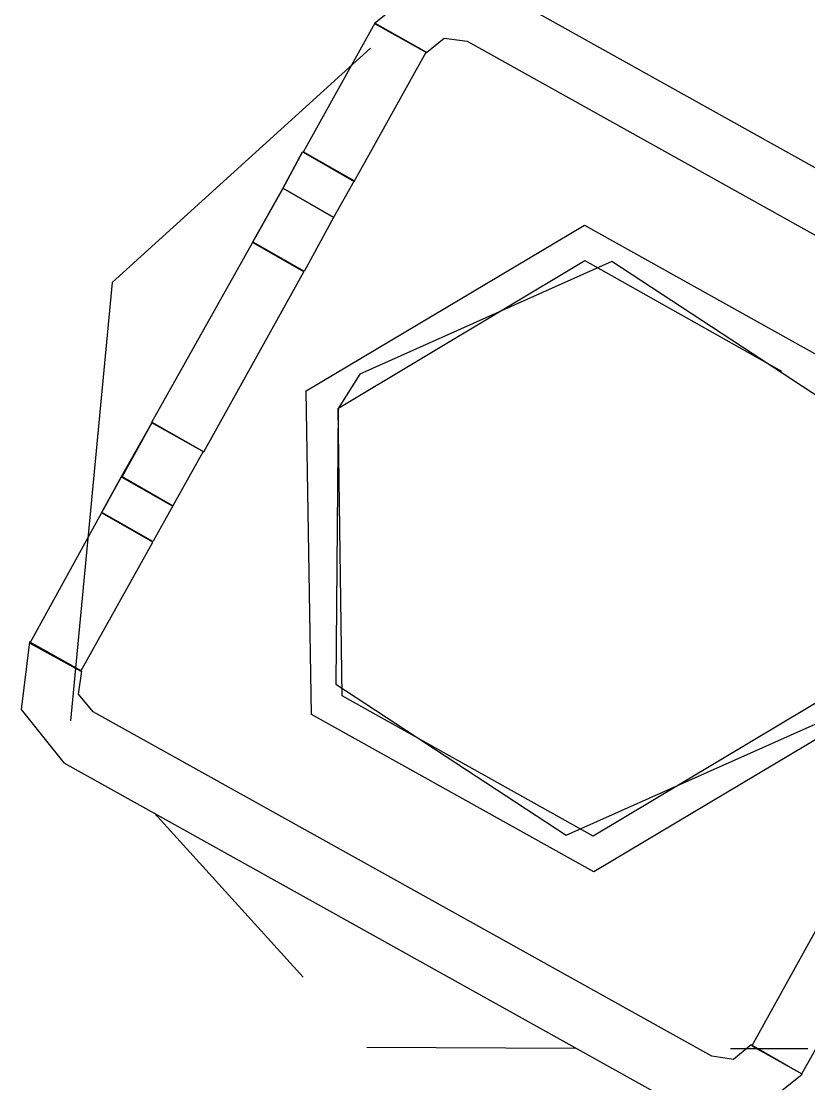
# Model space of a CAD drawing. Header units: metres. Extents: x 2.3 to 42.8, y 0.9 to 31.9.
# Drawn here: x 24.35973 to 24.37023, y 15.98607 to 16.00024 of the extents above; entities that cross this region are included whole.
import ezdxf

# ---------------------------------------------------------------- set-up
doc = ezdxf.new("R2010")
doc.units = ezdxf.units.M
doc.layers.add('PARETI_STRUTTURE', color=7, linetype='Continuous')

msp = doc.modelspace()

# ---------------------------------------------------------------- linework, layer by layer
at = {"layer": 'PARETI_STRUTTURE'}
for points in [[(24.366052, 16.000672), (24.365149, 16.000783), (24.364441, 16.000213), (24.365135, 15.999824), (24.365371, 16.000019), (24.365677, 15.999977), (24.373927, 15.99538), (24.374108, 15.995144), (24.37408, 15.994838), (24.37476, 15.994463), (24.374871, 15.995352), (24.374316, 15.99606)], [(24.364449, 16.000217), (24.363491, 15.998495), (24.364171, 15.998106), (24.36513, 15.999829)], [(24.363484, 15.998499), (24.36322, 15.998013), (24.362817, 15.997291), (24.36322, 15.998013)], [(24.363484, 15.998499), (24.36322, 15.998013), (24.362817, 15.997291), (24.36322, 15.998013)], [(24.363492, 15.998501), (24.364173, 15.998112)], [(24.363492, 15.998501), (24.364173, 15.998112)], [(24.363221, 15.998016), (24.363902, 15.997627)], [(24.363221, 15.998016), (24.363902, 15.997627)], [(24.363533, 15.995313), (24.367241, 15.997522), (24.371005, 15.995424), (24.371074, 15.991105), (24.367366, 15.988897), (24.363602, 15.990994)], [(24.362817, 15.997291), (24.36147, 15.994888), (24.362165, 15.994499), (24.363498, 15.996902)], [(24.362822, 15.997298), (24.363502, 15.996909)], [(24.362822, 15.997298), (24.363502, 15.996909)], [(24.370651, 15.991341), (24.370678, 15.995022), (24.367609, 15.997036), (24.364248, 15.995536), (24.363956, 15.995077), (24.363928, 15.991397), (24.366998, 15.989383), (24.370359, 15.990883)], [(24.361474, 15.994884), (24.361071, 15.994162)], [(24.361474, 15.994884), (24.361071, 15.994162)], [(24.361477, 15.994891), (24.362158, 15.994502)], [(24.361477, 15.994891), (24.362158, 15.994502)], [(24.361074, 15.994169), (24.361755, 15.99378)], [(24.361074, 15.994169), (24.361755, 15.99378)], [(24.360808, 15.99369), (24.361488, 15.993301)], [(24.360808, 15.99369), (24.361488, 15.993301)], [(24.359842, 15.991962), (24.359731, 15.991059), (24.360301, 15.990351), (24.368551, 15.985753), (24.369453, 15.985642), (24.370148, 15.986198), (24.369467, 15.986587), (24.369231, 15.986392), (24.36894, 15.986434), (24.36069, 15.991031), (24.360495, 15.991267), (24.360537, 15.991573)], [(24.371101, 15.989505), (24.370698, 15.988783), (24.370434, 15.98831), (24.369476, 15.986574), (24.370142, 15.986199), (24.371115, 15.987935), (24.370434, 15.98831), (24.370698, 15.988783)]]:
    msp.add_lwpolyline(points, close=True, dxfattribs=at)
for points in [[(24.364387, 15.999884), (24.360942, 15.996759), (24.360387, 15.990912)], [(24.362817, 15.997291), (24.36322, 15.998013), (24.363484, 15.998499)], [(24.362817, 15.997291), (24.36322, 15.998013), (24.363484, 15.998499)], [(24.362817, 15.997291), (24.36322, 15.998013), (24.363484, 15.998499)], [(24.362817, 15.997291), (24.36322, 15.998013), (24.363484, 15.998499)], [(24.362817, 15.997291), (24.36322, 15.998013), (24.363484, 15.998499)], [(24.362817, 15.997291), (24.36322, 15.998013), (24.363484, 15.998499)], [(24.362817, 15.997291), (24.36322, 15.998013), (24.363484, 15.998499)], [(24.362817, 15.997291), (24.36322, 15.998013), (24.363484, 15.998499)], [(24.362817, 15.997291), (24.36322, 15.998013), (24.363484, 15.998499)], [(24.362817, 15.997291), (24.36322, 15.998013), (24.363484, 15.998499)], [(24.362817, 15.997291), (24.36322, 15.998013), (24.363484, 15.998499)], [(24.362817, 15.997291), (24.36322, 15.998013), (24.363484, 15.998499)], [(24.362817, 15.997291), (24.36322, 15.998013), (24.363484, 15.998499)], [(24.362817, 15.997291), (24.36322, 15.998013), (24.363484, 15.998499)], [(24.362817, 15.997291), (24.36322, 15.998013), (24.363484, 15.998499)], [(24.362817, 15.997291), (24.36322, 15.998013), (24.363484, 15.998499)], [(24.362817, 15.997291), (24.36322, 15.998013), (24.363484, 15.998499)], [(24.362817, 15.997291), (24.36322, 15.998013), (24.363484, 15.998499)], [(24.362817, 15.997291), (24.36322, 15.998013), (24.363484, 15.998499)], [(24.362817, 15.997291), (24.36322, 15.998013), (24.363484, 15.998499)], [(24.362817, 15.997291), (24.36322, 15.998013), (24.363484, 15.998499)], [(24.362817, 15.997291), (24.36322, 15.998013), (24.363484, 15.998499)], [(24.362817, 15.997291), (24.36322, 15.998013), (24.363484, 15.998499)], [(24.362817, 15.997291), (24.36322, 15.998013), (24.363484, 15.998499)], [(24.362817, 15.997291), (24.36322, 15.998013), (24.363484, 15.998499)], [(24.362817, 15.997291), (24.36322, 15.998013), (24.363484, 15.998499)], [(24.362817, 15.997291), (24.36322, 15.998013), (24.363484, 15.998499)], [(24.362817, 15.997291), (24.36322, 15.998013), (24.363484, 15.998499)], [(24.362817, 15.997291), (24.36322, 15.998013), (24.363484, 15.998499)], [(24.362817, 15.997291), (24.36322, 15.998013), (24.363484, 15.998499)], [(24.362817, 15.997291), (24.36322, 15.998013), (24.363484, 15.998499)], [(24.362817, 15.997291), (24.36322, 15.998013), (24.363484, 15.998499)], [(24.362817, 15.997291), (24.36322, 15.998013), (24.363484, 15.998499)], [(24.362817, 15.997291), (24.36322, 15.998013), (24.363484, 15.998499)], [(24.362817, 15.997291), (24.36322, 15.998013), (24.363484, 15.998499)], [(24.362817, 15.997291), (24.36322, 15.998013), (24.363484, 15.998499)], [(24.362817, 15.997291), (24.36322, 15.998013), (24.363484, 15.998499)], [(24.362817, 15.997291), (24.36322, 15.998013), (24.363484, 15.998499)], [(24.362817, 15.997291), (24.36322, 15.998013), (24.363484, 15.998499)], [(24.362817, 15.997291), (24.36322, 15.998013), (24.363484, 15.998499)], [(24.362817, 15.997291), (24.36322, 15.998013), (24.363484, 15.998499)], [(24.362817, 15.997291), (24.36322, 15.998013), (24.363484, 15.998499)], [(24.362817, 15.997291), (24.36322, 15.998013), (24.363484, 15.998499)], [(24.362817, 15.997291), (24.36322, 15.998013), (24.363484, 15.998499)], [(24.362817, 15.997291), (24.36322, 15.998013), (24.363484, 15.998499)], [(24.362817, 15.997291), (24.36322, 15.998013), (24.363484, 15.998499)], [(24.362817, 15.997291), (24.36322, 15.998013), (24.363484, 15.998499)], [(24.362817, 15.997291), (24.36322, 15.998013), (24.363484, 15.998499)], [(24.362817, 15.997291), (24.36322, 15.998013), (24.363484, 15.998499)], [(24.362817, 15.997291), (24.36322, 15.998013), (24.363484, 15.998499)], [(24.364173, 15.998112), (24.363492, 15.998501)], [(24.364173, 15.998112), (24.363492, 15.998501)], [(24.364173, 15.998112), (24.363492, 15.998501)], [(24.364173, 15.998112), (24.363492, 15.998501)], [(24.364173, 15.998112), (24.363492, 15.998501)], [(24.364173, 15.998112), (24.363492, 15.998501)], [(24.364173, 15.998112), (24.363492, 15.998501)], [(24.364173, 15.998112), (24.363492, 15.998501)], [(24.364173, 15.998112), (24.363492, 15.998501)], [(24.364173, 15.998112), (24.363492, 15.998501)], [(24.364173, 15.998112), (24.363492, 15.998501)], [(24.364173, 15.998112), (24.363492, 15.998501)], [(24.364173, 15.998112), (24.363492, 15.998501)], [(24.364173, 15.998112), (24.363492, 15.998501)], [(24.364173, 15.998112), (24.363492, 15.998501)], [(24.364173, 15.998112), (24.363492, 15.998501)], [(24.364173, 15.998112), (24.363492, 15.998501)], [(24.364173, 15.998112), (24.363492, 15.998501)], [(24.364173, 15.998112), (24.363492, 15.998501)], [(24.364173, 15.998112), (24.363492, 15.998501)], [(24.364173, 15.998112), (24.363492, 15.998501)], [(24.364173, 15.998112), (24.363492, 15.998501)], [(24.364173, 15.998112), (24.363492, 15.998501)], [(24.364173, 15.998112), (24.363492, 15.998501)], [(24.364173, 15.998112), (24.363492, 15.998501)], [(24.364173, 15.998112), (24.363492, 15.998501)], [(24.364173, 15.998112), (24.363492, 15.998501)], [(24.364173, 15.998112), (24.363492, 15.998501)], [(24.364173, 15.998112), (24.363492, 15.998501)], [(24.364173, 15.998112), (24.363492, 15.998501)], [(24.364173, 15.998112), (24.363492, 15.998501)], [(24.364173, 15.998112), (24.363492, 15.998501)], [(24.364173, 15.998112), (24.363492, 15.998501)], [(24.364173, 15.998112), (24.363492, 15.998501)], [(24.364173, 15.998112), (24.363492, 15.998501)], [(24.364173, 15.998112), (24.363492, 15.998501)], [(24.364173, 15.998112), (24.363492, 15.998501)], [(24.364173, 15.998112), (24.363492, 15.998501)], [(24.364173, 15.998112), (24.363492, 15.998501)], [(24.364173, 15.998112), (24.363492, 15.998501)], [(24.364173, 15.998112), (24.363492, 15.998501)], [(24.364173, 15.998112), (24.363492, 15.998501)], [(24.364173, 15.998112), (24.363492, 15.998501)], [(24.364173, 15.998112), (24.363492, 15.998501)], [(24.364173, 15.998112), (24.363492, 15.998501)], [(24.364173, 15.998112), (24.363492, 15.998501)], [(24.364173, 15.998112), (24.363492, 15.998501)], [(24.364173, 15.998112), (24.363492, 15.998501)], [(24.364173, 15.998112), (24.363492, 15.998501)], [(24.364173, 15.998112), (24.363492, 15.998501)], [(24.363902, 15.997627), (24.363221, 15.998016)], [(24.363902, 15.997627), (24.363221, 15.998016)], [(24.363902, 15.997627), (24.363221, 15.998016)], [(24.363902, 15.997627), (24.363221, 15.998016)], [(24.363902, 15.997627), (24.363221, 15.998016)], [(24.363902, 15.997627), (24.363221, 15.998016)], [(24.363902, 15.997627), (24.363221, 15.998016)], [(24.363902, 15.997627), (24.363221, 15.998016)], [(24.363902, 15.997627), (24.363221, 15.998016)], [(24.363902, 15.997627), (24.363221, 15.998016)], [(24.363902, 15.997627), (24.363221, 15.998016)], [(24.363902, 15.997627), (24.363221, 15.998016)], [(24.363902, 15.997627), (24.363221, 15.998016)], [(24.363902, 15.997627), (24.363221, 15.998016)], [(24.363902, 15.997627), (24.363221, 15.998016)], [(24.363902, 15.997627), (24.363221, 15.998016)], [(24.363902, 15.997627), (24.363221, 15.998016)], [(24.363902, 15.997627), (24.363221, 15.998016)], [(24.363902, 15.997627), (24.363221, 15.998016)], [(24.363902, 15.997627), (24.363221, 15.998016)], [(24.363902, 15.997627), (24.363221, 15.998016)], [(24.363902, 15.997627), (24.363221, 15.998016)], [(24.363902, 15.997627), (24.363221, 15.998016)], [(24.363902, 15.997627), (24.363221, 15.998016)], [(24.363902, 15.997627), (24.363221, 15.998016)], [(24.363902, 15.997627), (24.363221, 15.998016)], [(24.363902, 15.997627), (24.363221, 15.998016)], [(24.363902, 15.997627), (24.363221, 15.998016)], [(24.363902, 15.997627), (24.363221, 15.998016)], [(24.363902, 15.997627), (24.363221, 15.998016)], [(24.363902, 15.997627), (24.363221, 15.998016)], [(24.363902, 15.997627), (24.363221, 15.998016)], [(24.363902, 15.997627), (24.363221, 15.998016)], [(24.363902, 15.997627), (24.363221, 15.998016)], [(24.363902, 15.997627), (24.363221, 15.998016)], [(24.363902, 15.997627), (24.363221, 15.998016)], [(24.363902, 15.997627), (24.363221, 15.998016)], [(24.363902, 15.997627), (24.363221, 15.998016)], [(24.363902, 15.997627), (24.363221, 15.998016)], [(24.363902, 15.997627), (24.363221, 15.998016)], [(24.363902, 15.997627), (24.363221, 15.998016)], [(24.363902, 15.997627), (24.363221, 15.998016)], [(24.363902, 15.997627), (24.363221, 15.998016)], [(24.363902, 15.997627), (24.363221, 15.998016)], [(24.363902, 15.997627), (24.363221, 15.998016)], [(24.363902, 15.997627), (24.363221, 15.998016)], [(24.363902, 15.997627), (24.363221, 15.998016)], [(24.363902, 15.997627), (24.363221, 15.998016)], [(24.363902, 15.997627), (24.363221, 15.998016)], [(24.363902, 15.997627), (24.363221, 15.998016)], [(24.363902, 15.997627), (24.363221, 15.998016)], [(24.363902, 15.997627), (24.363221, 15.998016)], [(24.363902, 15.997627), (24.363221, 15.998016)], [(24.363902, 15.997627), (24.363221, 15.998016)], [(24.363902, 15.997627), (24.363221, 15.998016)], [(24.363902, 15.997627), (24.363221, 15.998016)], [(24.363902, 15.997627), (24.363221, 15.998016)], [(24.363902, 15.997627), (24.363221, 15.998016)], [(24.363902, 15.997627), (24.363221, 15.998016)], [(24.363902, 15.997627), (24.363221, 15.998016)], [(24.363902, 15.997627), (24.363221, 15.998016)], [(24.363902, 15.997627), (24.363221, 15.998016)], [(24.363902, 15.997627), (24.363221, 15.998016)], [(24.363902, 15.997627), (24.363221, 15.998016)], [(24.363902, 15.997627), (24.363221, 15.998016)], [(24.363902, 15.997627), (24.363221, 15.998016)], [(24.363902, 15.997627), (24.363221, 15.998016)], [(24.363902, 15.997627), (24.363221, 15.998016)], [(24.363902, 15.997627), (24.363221, 15.998016)], [(24.363902, 15.997627), (24.363221, 15.998016)], [(24.363902, 15.997627), (24.363221, 15.998016)], [(24.363902, 15.997627), (24.363221, 15.998016)], [(24.363902, 15.997627), (24.363221, 15.998016)], [(24.363902, 15.997627), (24.363221, 15.998016)], [(24.363902, 15.997627), (24.363221, 15.998016)], [(24.363902, 15.997627), (24.363221, 15.998016)], [(24.363902, 15.997627), (24.363221, 15.998016)], [(24.363902, 15.997627), (24.363221, 15.998016)], [(24.363902, 15.997627), (24.363221, 15.998016)], [(24.363902, 15.997627), (24.363221, 15.998016)], [(24.363902, 15.997627), (24.363221, 15.998016)], [(24.363902, 15.997627), (24.363221, 15.998016)], [(24.363902, 15.997627), (24.363221, 15.998016)], [(24.363902, 15.997627), (24.363221, 15.998016)], [(24.363902, 15.997627), (24.363221, 15.998016)], [(24.363902, 15.997627), (24.363221, 15.998016)], [(24.363902, 15.997627), (24.363221, 15.998016)], [(24.363902, 15.997627), (24.363221, 15.998016)], [(24.363902, 15.997627), (24.363221, 15.998016)], [(24.363902, 15.997627), (24.363221, 15.998016)], [(24.363902, 15.997627), (24.363221, 15.998016)], [(24.363902, 15.997627), (24.363221, 15.998016)], [(24.363902, 15.997627), (24.363221, 15.998016)], [(24.363902, 15.997627), (24.363221, 15.998016)], [(24.363902, 15.997627), (24.363221, 15.998016)], [(24.363902, 15.997627), (24.363221, 15.998016)], [(24.363902, 15.997627), (24.363221, 15.998016)], [(24.363902, 15.997627), (24.363221, 15.998016)], [(24.363902, 15.997627), (24.363221, 15.998016)], [(24.363902, 15.997627), (24.363221, 15.998016)], [(24.363902, 15.997627), (24.363221, 15.998016)], [(24.363902, 15.997627), (24.363221, 15.998016)], [(24.363902, 15.997627), (24.363221, 15.998016)], [(24.363902, 15.997627), (24.363221, 15.998016)], [(24.364173, 15.998112), (24.363895, 15.997626), (24.363506, 15.996904)], [(24.364173, 15.998112), (24.363895, 15.997626), (24.363506, 15.996904)], [(24.364173, 15.998112), (24.363895, 15.997626), (24.363506, 15.996904)], [(24.364173, 15.998112), (24.363895, 15.997626), (24.363506, 15.996904)], [(24.364173, 15.998112), (24.363895, 15.997626), (24.363506, 15.996904)], [(24.364173, 15.998112), (24.363895, 15.997626), (24.363506, 15.996904)], [(24.364173, 15.998112), (24.363895, 15.997626), (24.363506, 15.996904)], [(24.364173, 15.998112), (24.363895, 15.997626), (24.363506, 15.996904)], [(24.364173, 15.998112), (24.363895, 15.997626), (24.363506, 15.996904)], [(24.364173, 15.998112), (24.363895, 15.997626), (24.363506, 15.996904)], [(24.364173, 15.998112), (24.363895, 15.997626), (24.363506, 15.996904)], [(24.364173, 15.998112), (24.363895, 15.997626), (24.363506, 15.996904)], [(24.364173, 15.998112), (24.363895, 15.997626), (24.363506, 15.996904)], [(24.364173, 15.998112), (24.363895, 15.997626), (24.363506, 15.996904)], [(24.364173, 15.998112), (24.363895, 15.997626), (24.363506, 15.996904)], [(24.364173, 15.998112), (24.363895, 15.997626), (24.363506, 15.996904)], [(24.364173, 15.998112), (24.363895, 15.997626), (24.363506, 15.996904)], [(24.364173, 15.998112), (24.363895, 15.997626), (24.363506, 15.996904)], [(24.364173, 15.998112), (24.363895, 15.997626), (24.363506, 15.996904)], [(24.364173, 15.998112), (24.363895, 15.997626), (24.363506, 15.996904)], [(24.364173, 15.998112), (24.363895, 15.997626), (24.363506, 15.996904)], [(24.364173, 15.998112), (24.363895, 15.997626), (24.363506, 15.996904)], [(24.364173, 15.998112), (24.363895, 15.997626), (24.363506, 15.996904)], [(24.364173, 15.998112), (24.363895, 15.997626), (24.363506, 15.996904)], [(24.364173, 15.998112), (24.363895, 15.997626), (24.363506, 15.996904)], [(24.364173, 15.998112), (24.363895, 15.997626), (24.363506, 15.996904)], [(24.364173, 15.998112), (24.363895, 15.997626), (24.363506, 15.996904)], [(24.364173, 15.998112), (24.363895, 15.997626), (24.363506, 15.996904)], [(24.364173, 15.998112), (24.363895, 15.997626), (24.363506, 15.996904)], [(24.364173, 15.998112), (24.363895, 15.997626), (24.363506, 15.996904)], [(24.364173, 15.998112), (24.363895, 15.997626), (24.363506, 15.996904)], [(24.364173, 15.998112), (24.363895, 15.997626), (24.363506, 15.996904)], [(24.364173, 15.998112), (24.363895, 15.997626), (24.363506, 15.996904)], [(24.364173, 15.998112), (24.363895, 15.997626), (24.363506, 15.996904)], [(24.364173, 15.998112), (24.363895, 15.997626), (24.363506, 15.996904)], [(24.364173, 15.998112), (24.363895, 15.997626), (24.363506, 15.996904)], [(24.364173, 15.998112), (24.363895, 15.997626), (24.363506, 15.996904)], [(24.364173, 15.998112), (24.363895, 15.997626), (24.363506, 15.996904)], [(24.364173, 15.998112), (24.363895, 15.997626), (24.363506, 15.996904)], [(24.364173, 15.998112), (24.363895, 15.997626), (24.363506, 15.996904)], [(24.364173, 15.998112), (24.363895, 15.997626), (24.363506, 15.996904)], [(24.364173, 15.998112), (24.363895, 15.997626), (24.363506, 15.996904)], [(24.364173, 15.998112), (24.363895, 15.997626), (24.363506, 15.996904)], [(24.364173, 15.998112), (24.363895, 15.997626), (24.363506, 15.996904)], [(24.364173, 15.998112), (24.363895, 15.997626), (24.363506, 15.996904)], [(24.364173, 15.998112), (24.363895, 15.997626), (24.363506, 15.996904)], [(24.364173, 15.998112), (24.363895, 15.997626), (24.363506, 15.996904)], [(24.364173, 15.998112), (24.363895, 15.997626), (24.363506, 15.996904)], [(24.364173, 15.998112), (24.363895, 15.997626), (24.363506, 15.996904)], [(24.364173, 15.998112), (24.363895, 15.997626), (24.363506, 15.996904)], [(24.364173, 15.998112), (24.363895, 15.997626), (24.363506, 15.996904)], [(24.364173, 15.998112), (24.363895, 15.997626), (24.363506, 15.996904)], [(24.364173, 15.998112), (24.363895, 15.997626), (24.363506, 15.996904)], [(24.364173, 15.998112), (24.363895, 15.997626), (24.363506, 15.996904)], [(24.363502, 15.996909), (24.362822, 15.997298)], [(24.363502, 15.996909), (24.362822, 15.997298)], [(24.363502, 15.996909), (24.362822, 15.997298)], [(24.363502, 15.996909), (24.362822, 15.997298)], [(24.363502, 15.996909), (24.362822, 15.997298)], [(24.363502, 15.996909), (24.362822, 15.997298)], [(24.363502, 15.996909), (24.362822, 15.997298)], [(24.363502, 15.996909), (24.362822, 15.997298)], [(24.363502, 15.996909), (24.362822, 15.997298)], [(24.363502, 15.996909), (24.362822, 15.997298)], [(24.363502, 15.996909), (24.362822, 15.997298)], [(24.363502, 15.996909), (24.362822, 15.997298)], [(24.363502, 15.996909), (24.362822, 15.997298)], [(24.363502, 15.996909), (24.362822, 15.997298)], [(24.363502, 15.996909), (24.362822, 15.997298)], [(24.363502, 15.996909), (24.362822, 15.997298)], [(24.363502, 15.996909), (24.362822, 15.997298)], [(24.363502, 15.996909), (24.362822, 15.997298)], [(24.363502, 15.996909), (24.362822, 15.997298)], [(24.363502, 15.996909), (24.362822, 15.997298)], [(24.363502, 15.996909), (24.362822, 15.997298)], [(24.363502, 15.996909), (24.362822, 15.997298)], [(24.363502, 15.996909), (24.362822, 15.997298)], [(24.363502, 15.996909), (24.362822, 15.997298)], [(24.363502, 15.996909), (24.362822, 15.997298)], [(24.363502, 15.996909), (24.362822, 15.997298)], [(24.363502, 15.996909), (24.362822, 15.997298)], [(24.363502, 15.996909), (24.362822, 15.997298)], [(24.363502, 15.996909), (24.362822, 15.997298)], [(24.363502, 15.996909), (24.362822, 15.997298)], [(24.363502, 15.996909), (24.362822, 15.997298)], [(24.363502, 15.996909), (24.362822, 15.997298)], [(24.363502, 15.996909), (24.362822, 15.997298)], [(24.363502, 15.996909), (24.362822, 15.997298)], [(24.363502, 15.996909), (24.362822, 15.997298)], [(24.363502, 15.996909), (24.362822, 15.997298)], [(24.363502, 15.996909), (24.362822, 15.997298)], [(24.363502, 15.996909), (24.362822, 15.997298)], [(24.363502, 15.996909), (24.362822, 15.997298)], [(24.363502, 15.996909), (24.362822, 15.997298)], [(24.363502, 15.996909), (24.362822, 15.997298)], [(24.363502, 15.996909), (24.362822, 15.997298)], [(24.363502, 15.996909), (24.362822, 15.997298)], [(24.363502, 15.996909), (24.362822, 15.997298)], [(24.363502, 15.996909), (24.362822, 15.997298)], [(24.363502, 15.996909), (24.362822, 15.997298)], [(24.363502, 15.996909), (24.362822, 15.997298)], [(24.363502, 15.996909), (24.362822, 15.997298)], [(24.363502, 15.996909), (24.362822, 15.997298)], [(24.363502, 15.996909), (24.362822, 15.997298)], [(24.363955, 15.995077), (24.367246, 15.997049), (24.369871, 15.995577)], [(24.370595, 15.995176), (24.370651, 15.991342), (24.367359, 15.98937), (24.364012, 15.991245), (24.363956, 15.995078)], [(24.361067, 15.994169), (24.360803, 15.993683), (24.361067, 15.994169), (24.360803, 15.993683), (24.361067, 15.994169), (24.360803, 15.993683), (24.361067, 15.994169), (24.360803, 15.993683), (24.361067, 15.994169), (24.360803, 15.993683), (24.361067, 15.994169), (24.360803, 15.993683), (24.361067, 15.994169), (24.360803, 15.993683), (24.361067, 15.994169), (24.360803, 15.993683), (24.361067, 15.994169), (24.360803, 15.993683), (24.361067, 15.994169), (24.360803, 15.993683), (24.361067, 15.994169), (24.360803, 15.993683), (24.361067, 15.994169), (24.360803, 15.993683), (24.361067, 15.994169), (24.360803, 15.993683), (24.361067, 15.994169), (24.360803, 15.993683), (24.361067, 15.994169), (24.360803, 15.993683), (24.361067, 15.994169), (24.360803, 15.993683), (24.361067, 15.994169), (24.360803, 15.993683), (24.361067, 15.994169), (24.360803, 15.993683), (24.361067, 15.994169), (24.360803, 15.993683), (24.361067, 15.994169), (24.360803, 15.993683), (24.361067, 15.994169), (24.360803, 15.993683), (24.361067, 15.994169), (24.360803, 15.993683), (24.361067, 15.994169), (24.360803, 15.993683), (24.361067, 15.994169), (24.360803, 15.993683), (24.361067, 15.994169), (24.360803, 15.993683), (24.361067, 15.994169), (24.360803, 15.993683), (24.361067, 15.994169), (24.360803, 15.993683), (24.359845, 15.991947), (24.360526, 15.991572), (24.361484, 15.993294), (24.360803, 15.993683), (24.361067, 15.994169), (24.36147, 15.994877)], [(24.361071, 15.994162), (24.361474, 15.994884)], [(24.361071, 15.994162), (24.361474, 15.994884)], [(24.361071, 15.994162), (24.361474, 15.994884)], [(24.361071, 15.994162), (24.361474, 15.994884)], [(24.361071, 15.994162), (24.361474, 15.994884)], [(24.361071, 15.994162), (24.361474, 15.994884)], [(24.361071, 15.994162), (24.361474, 15.994884)], [(24.361071, 15.994162), (24.361474, 15.994884)], [(24.361071, 15.994162), (24.361474, 15.994884)], [(24.361071, 15.994162), (24.361474, 15.994884)], [(24.361071, 15.994162), (24.361474, 15.994884)], [(24.361071, 15.994162), (24.361474, 15.994884)], [(24.361071, 15.994162), (24.361474, 15.994884)], [(24.361071, 15.994162), (24.361474, 15.994884)], [(24.361071, 15.994162), (24.361474, 15.994884)], [(24.361071, 15.994162), (24.361474, 15.994884)], [(24.361071, 15.994162), (24.361474, 15.994884)], [(24.361071, 15.994162), (24.361474, 15.994884)], [(24.361071, 15.994162), (24.361474, 15.994884)], [(24.361071, 15.994162), (24.361474, 15.994884)], [(24.361071, 15.994162), (24.361474, 15.994884)], [(24.361071, 15.994162), (24.361474, 15.994884)], [(24.361071, 15.994162), (24.361474, 15.994884)], [(24.361071, 15.994162), (24.361474, 15.994884)], [(24.361071, 15.994162), (24.361474, 15.994884)], [(24.361071, 15.994162), (24.361474, 15.994884)], [(24.361071, 15.994162), (24.361474, 15.994884)], [(24.361071, 15.994162), (24.361474, 15.994884)], [(24.361071, 15.994162), (24.361474, 15.994884)], [(24.361071, 15.994162), (24.361474, 15.994884)], [(24.361071, 15.994162), (24.361474, 15.994884)], [(24.361071, 15.994162), (24.361474, 15.994884)], [(24.361071, 15.994162), (24.361474, 15.994884)], [(24.361071, 15.994162), (24.361474, 15.994884)], [(24.361071, 15.994162), (24.361474, 15.994884)], [(24.361071, 15.994162), (24.361474, 15.994884)], [(24.361071, 15.994162), (24.361474, 15.994884)], [(24.361071, 15.994162), (24.361474, 15.994884)], [(24.361071, 15.994162), (24.361474, 15.994884)], [(24.361071, 15.994162), (24.361474, 15.994884)], [(24.361071, 15.994162), (24.361474, 15.994884)], [(24.361071, 15.994162), (24.361474, 15.994884)], [(24.361071, 15.994162), (24.361474, 15.994884)], [(24.361071, 15.994162), (24.361474, 15.994884)], [(24.361071, 15.994162), (24.361474, 15.994884)], [(24.361071, 15.994162), (24.361474, 15.994884)], [(24.361071, 15.994162), (24.361474, 15.994884)], [(24.361071, 15.994162), (24.361474, 15.994884)], [(24.361071, 15.994162), (24.361474, 15.994884)], [(24.362158, 15.994502), (24.361477, 15.994891)], [(24.362158, 15.994502), (24.361477, 15.994891)], [(24.362158, 15.994502), (24.361477, 15.994891)], [(24.362158, 15.994502), (24.361477, 15.994891)], [(24.362158, 15.994502), (24.361477, 15.994891)], [(24.362158, 15.994502), (24.361477, 15.994891)], [(24.362158, 15.994502), (24.361477, 15.994891)], [(24.362158, 15.994502), (24.361477, 15.994891)], [(24.362158, 15.994502), (24.361477, 15.994891)], [(24.362158, 15.994502), (24.361477, 15.994891)], [(24.362158, 15.994502), (24.361477, 15.994891)], [(24.362158, 15.994502), (24.361477, 15.994891)], [(24.362158, 15.994502), (24.361477, 15.994891)], [(24.362158, 15.994502), (24.361477, 15.994891)], [(24.362158, 15.994502), (24.361477, 15.994891)], [(24.362158, 15.994502), (24.361477, 15.994891)], [(24.362158, 15.994502), (24.361477, 15.994891)], [(24.362158, 15.994502), (24.361477, 15.994891)], [(24.362158, 15.994502), (24.361477, 15.994891)], [(24.362158, 15.994502), (24.361477, 15.994891)], [(24.362158, 15.994502), (24.361477, 15.994891)], [(24.362158, 15.994502), (24.361477, 15.994891)], [(24.362158, 15.994502), (24.361477, 15.994891)], [(24.362158, 15.994502), (24.361477, 15.994891)], [(24.362158, 15.994502), (24.361477, 15.994891)], [(24.362158, 15.994502), (24.361477, 15.994891)], [(24.362158, 15.994502), (24.361477, 15.994891)], [(24.362158, 15.994502), (24.361477, 15.994891)], [(24.362158, 15.994502), (24.361477, 15.994891)], [(24.362158, 15.994502), (24.361477, 15.994891)], [(24.362158, 15.994502), (24.361477, 15.994891)], [(24.362158, 15.994502), (24.361477, 15.994891)], [(24.362158, 15.994502), (24.361477, 15.994891)], [(24.362158, 15.994502), (24.361477, 15.994891)], [(24.362158, 15.994502), (24.361477, 15.994891)], [(24.362158, 15.994502), (24.361477, 15.994891)], [(24.362158, 15.994502), (24.361477, 15.994891)], [(24.362158, 15.994502), (24.361477, 15.994891)], [(24.362158, 15.994502), (24.361477, 15.994891)], [(24.362158, 15.994502), (24.361477, 15.994891)], [(24.362158, 15.994502), (24.361477, 15.994891)], [(24.362158, 15.994502), (24.361477, 15.994891)], [(24.362158, 15.994502), (24.361477, 15.994891)], [(24.362158, 15.994502), (24.361477, 15.994891)], [(24.362158, 15.994502), (24.361477, 15.994891)], [(24.362158, 15.994502), (24.361477, 15.994891)], [(24.362158, 15.994502), (24.361477, 15.994891)], [(24.362158, 15.994502), (24.361477, 15.994891)], [(24.362158, 15.994502), (24.361477, 15.994891)], [(24.362158, 15.994502), (24.361477, 15.994891)], [(24.362158, 15.994502), (24.361755, 15.99378), (24.361491, 15.993308)], [(24.362158, 15.994502), (24.361755, 15.99378)], [(24.362158, 15.994502), (24.361755, 15.99378)], [(24.362158, 15.994502), (24.361755, 15.99378)], [(24.362158, 15.994502), (24.361755, 15.99378)], [(24.362158, 15.994502), (24.361755, 15.99378)], [(24.362158, 15.994502), (24.361755, 15.99378)], [(24.362158, 15.994502), (24.361755, 15.99378)], [(24.362158, 15.994502), (24.361755, 15.99378)], [(24.362158, 15.994502), (24.361755, 15.99378)], [(24.362158, 15.994502), (24.361755, 15.99378)], [(24.362158, 15.994502), (24.361755, 15.99378)], [(24.362158, 15.994502), (24.361755, 15.99378)], [(24.362158, 15.994502), (24.361755, 15.99378)], [(24.362158, 15.994502), (24.361755, 15.99378)], [(24.362158, 15.994502), (24.361755, 15.99378)], [(24.362158, 15.994502), (24.361755, 15.99378)], [(24.362158, 15.994502), (24.361755, 15.99378)], [(24.362158, 15.994502), (24.361755, 15.99378)], [(24.362158, 15.994502), (24.361755, 15.99378)], [(24.362158, 15.994502), (24.361755, 15.99378)], [(24.362158, 15.994502), (24.361755, 15.99378)], [(24.362158, 15.994502), (24.361755, 15.99378)], [(24.362158, 15.994502), (24.361755, 15.99378)], [(24.362158, 15.994502), (24.361755, 15.99378)], [(24.362158, 15.994502), (24.361755, 15.99378)], [(24.362158, 15.994502), (24.361755, 15.99378)], [(24.362158, 15.994502), (24.361755, 15.99378)], [(24.362158, 15.994502), (24.361755, 15.99378)], [(24.362158, 15.994502), (24.361755, 15.99378)], [(24.362158, 15.994502), (24.361755, 15.99378)], [(24.362158, 15.994502), (24.361755, 15.99378)], [(24.362158, 15.994502), (24.361755, 15.99378)], [(24.362158, 15.994502), (24.361755, 15.99378)], [(24.362158, 15.994502), (24.361755, 15.99378)], [(24.362158, 15.994502), (24.361755, 15.99378)], [(24.362158, 15.994502), (24.361755, 15.99378)], [(24.362158, 15.994502), (24.361755, 15.99378)], [(24.362158, 15.994502), (24.361755, 15.99378)], [(24.362158, 15.994502), (24.361755, 15.99378)], [(24.362158, 15.994502), (24.361755, 15.99378)], [(24.362158, 15.994502), (24.361755, 15.99378)], [(24.362158, 15.994502), (24.361755, 15.99378)], [(24.362158, 15.994502), (24.361755, 15.99378)], [(24.362158, 15.994502), (24.361755, 15.99378)], [(24.362158, 15.994502), (24.361755, 15.99378)], [(24.362158, 15.994502), (24.361755, 15.99378)], [(24.362158, 15.994502), (24.361755, 15.99378)], [(24.362158, 15.994502), (24.361755, 15.99378)], [(24.362158, 15.994502), (24.361755, 15.99378)], [(24.362158, 15.994502), (24.361755, 15.99378)], [(24.362158, 15.994502), (24.361755, 15.99378)], [(24.362158, 15.994502), (24.361755, 15.99378)], [(24.362158, 15.994502), (24.361755, 15.99378)], [(24.361071, 15.994162), (24.361752, 15.993773)], [(24.361071, 15.994162), (24.361752, 15.993773)], [(24.361071, 15.994162), (24.361752, 15.993773)], [(24.361071, 15.994162), (24.361752, 15.993773)], [(24.361071, 15.994162), (24.361752, 15.993773)], [(24.361071, 15.994162), (24.361752, 15.993773)], [(24.361071, 15.994162), (24.361752, 15.993773)], [(24.361071, 15.994162), (24.361752, 15.993773)], [(24.361071, 15.994162), (24.361752, 15.993773)], [(24.361071, 15.994162), (24.361752, 15.993773)], [(24.361071, 15.994162), (24.361752, 15.993773)], [(24.361071, 15.994162), (24.361752, 15.993773)], [(24.361071, 15.994162), (24.361752, 15.993773)], [(24.361071, 15.994162), (24.361752, 15.993773)], [(24.361071, 15.994162), (24.361752, 15.993773)], [(24.361071, 15.994162), (24.361752, 15.993773)], [(24.361071, 15.994162), (24.361752, 15.993773)], [(24.361071, 15.994162), (24.361752, 15.993773)], [(24.361071, 15.994162), (24.361752, 15.993773)], [(24.361071, 15.994162), (24.361752, 15.993773)], [(24.361071, 15.994162), (24.361752, 15.993773)], [(24.361071, 15.994162), (24.361752, 15.993773)], [(24.361071, 15.994162), (24.361752, 15.993773)], [(24.361071, 15.994162), (24.361752, 15.993773)], [(24.361071, 15.994162), (24.361752, 15.993773)], [(24.361071, 15.994162), (24.361752, 15.993773)], [(24.361071, 15.994162), (24.361752, 15.993773)], [(24.361071, 15.994162), (24.361752, 15.993773)], [(24.361071, 15.994162), (24.361752, 15.993773)], [(24.361071, 15.994162), (24.361752, 15.993773)], [(24.361071, 15.994162), (24.361752, 15.993773)], [(24.361071, 15.994162), (24.361752, 15.993773)], [(24.361071, 15.994162), (24.361752, 15.993773)], [(24.361071, 15.994162), (24.361752, 15.993773)], [(24.361071, 15.994162), (24.361752, 15.993773)], [(24.361071, 15.994162), (24.361752, 15.993773)], [(24.361071, 15.994162), (24.361752, 15.993773)], [(24.361071, 15.994162), (24.361752, 15.993773)], [(24.361071, 15.994162), (24.361752, 15.993773)], [(24.361071, 15.994162), (24.361752, 15.993773)], [(24.361071, 15.994162), (24.361752, 15.993773)], [(24.361071, 15.994162), (24.361752, 15.993773)], [(24.361071, 15.994162), (24.361752, 15.993773)], [(24.361071, 15.994162), (24.361752, 15.993773)], [(24.361071, 15.994162), (24.361752, 15.993773)], [(24.361071, 15.994162), (24.361752, 15.993773)], [(24.361071, 15.994162), (24.361752, 15.993773)], [(24.361071, 15.994162), (24.361752, 15.993773)], [(24.361071, 15.994162), (24.361752, 15.993773)], [(24.361071, 15.994162), (24.361752, 15.993773)], [(24.361071, 15.994162), (24.361752, 15.993773)], [(24.361071, 15.994162), (24.361752, 15.993773)], [(24.361071, 15.994162), (24.361752, 15.993773)], [(24.361071, 15.994162), (24.361752, 15.993773)], [(24.361755, 15.99378), (24.361074, 15.994169)], [(24.361755, 15.99378), (24.361074, 15.994169)], [(24.361755, 15.99378), (24.361074, 15.994169)], [(24.361755, 15.99378), (24.361074, 15.994169)], [(24.361755, 15.99378), (24.361074, 15.994169)], [(24.361755, 15.99378), (24.361074, 15.994169)], [(24.361755, 15.99378), (24.361074, 15.994169)], [(24.361755, 15.99378), (24.361074, 15.994169)], [(24.361755, 15.99378), (24.361074, 15.994169)], [(24.361755, 15.99378), (24.361074, 15.994169)], [(24.361755, 15.99378), (24.361074, 15.994169)], [(24.361755, 15.99378), (24.361074, 15.994169)], [(24.361755, 15.99378), (24.361074, 15.994169)], [(24.361755, 15.99378), (24.361074, 15.994169)], [(24.361755, 15.99378), (24.361074, 15.994169)], [(24.361755, 15.99378), (24.361074, 15.994169)], [(24.361755, 15.99378), (24.361074, 15.994169)], [(24.361755, 15.99378), (24.361074, 15.994169)], [(24.361755, 15.99378), (24.361074, 15.994169)], [(24.361755, 15.99378), (24.361074, 15.994169)], [(24.361755, 15.99378), (24.361074, 15.994169)], [(24.361755, 15.99378), (24.361074, 15.994169)], [(24.361755, 15.99378), (24.361074, 15.994169)], [(24.361755, 15.99378), (24.361074, 15.994169)], [(24.361755, 15.99378), (24.361074, 15.994169)], [(24.361755, 15.99378), (24.361074, 15.994169)], [(24.361755, 15.99378), (24.361074, 15.994169)], [(24.361755, 15.99378), (24.361074, 15.994169)], [(24.361755, 15.99378), (24.361074, 15.994169)], [(24.361755, 15.99378), (24.361074, 15.994169)], [(24.361755, 15.99378), (24.361074, 15.994169)], [(24.361755, 15.99378), (24.361074, 15.994169)], [(24.361755, 15.99378), (24.361074, 15.994169)], [(24.361755, 15.99378), (24.361074, 15.994169)], [(24.361755, 15.99378), (24.361074, 15.994169)], [(24.361755, 15.99378), (24.361074, 15.994169)], [(24.361755, 15.99378), (24.361074, 15.994169)], [(24.361755, 15.99378), (24.361074, 15.994169)], [(24.361755, 15.99378), (24.361074, 15.994169)], [(24.361755, 15.99378), (24.361074, 15.994169)], [(24.361755, 15.99378), (24.361074, 15.994169)], [(24.361755, 15.99378), (24.361074, 15.994169)], [(24.361755, 15.99378), (24.361074, 15.994169)], [(24.361755, 15.99378), (24.361074, 15.994169)], [(24.361755, 15.99378), (24.361074, 15.994169)], [(24.361755, 15.99378), (24.361074, 15.994169)], [(24.361755, 15.99378), (24.361074, 15.994169)], [(24.361755, 15.99378), (24.361074, 15.994169)], [(24.361755, 15.99378), (24.361074, 15.994169)], [(24.361755, 15.99378), (24.361074, 15.994169)], [(24.361755, 15.99378), (24.361491, 15.993308)], [(24.361755, 15.99378), (24.361491, 15.993308)], [(24.361755, 15.99378), (24.361491, 15.993308)], [(24.361755, 15.99378), (24.361491, 15.993308)], [(24.361755, 15.99378), (24.361491, 15.993308)], [(24.361755, 15.99378), (24.361491, 15.993308)], [(24.361755, 15.99378), (24.361491, 15.993308)], [(24.361755, 15.99378), (24.361491, 15.993308)], [(24.361755, 15.99378), (24.361491, 15.993308)], [(24.361755, 15.99378), (24.361491, 15.993308)], [(24.361755, 15.99378), (24.361491, 15.993308)], [(24.361755, 15.99378), (24.361491, 15.993308)], [(24.361755, 15.99378), (24.361491, 15.993308)], [(24.361755, 15.99378), (24.361491, 15.993308)], [(24.361755, 15.99378), (24.361491, 15.993308)], [(24.361755, 15.99378), (24.361491, 15.993308)], [(24.361755, 15.99378), (24.361491, 15.993308)], [(24.361755, 15.99378), (24.361491, 15.993308)], [(24.361755, 15.99378), (24.361491, 15.993308)], [(24.361755, 15.99378), (24.361491, 15.993308)], [(24.361755, 15.99378), (24.361491, 15.993308)], [(24.361755, 15.99378), (24.361491, 15.993308)], [(24.361755, 15.99378), (24.361491, 15.993308)], [(24.361755, 15.99378), (24.361491, 15.993308)], [(24.361755, 15.99378), (24.361491, 15.993308)], [(24.361755, 15.99378), (24.361491, 15.993308)], [(24.361755, 15.99378), (24.361491, 15.993308)], [(24.361755, 15.99378), (24.361491, 15.993308)], [(24.361755, 15.99378), (24.361491, 15.993308)], [(24.361755, 15.99378), (24.361491, 15.993308)], [(24.361755, 15.99378), (24.361491, 15.993308)], [(24.361755, 15.99378), (24.361491, 15.993308)], [(24.361755, 15.99378), (24.361491, 15.993308)], [(24.361755, 15.99378), (24.361491, 15.993308)], [(24.361755, 15.99378), (24.361491, 15.993308)], [(24.361755, 15.99378), (24.361491, 15.993308)], [(24.361755, 15.99378), (24.361491, 15.993308)], [(24.361755, 15.99378), (24.361491, 15.993308)], [(24.361755, 15.99378), (24.361491, 15.993308)], [(24.361755, 15.99378), (24.361491, 15.993308)], [(24.361755, 15.99378), (24.361491, 15.993308)], [(24.361755, 15.99378), (24.361491, 15.993308)], [(24.361755, 15.99378), (24.361491, 15.993308)], [(24.361755, 15.99378), (24.361491, 15.993308)], [(24.361755, 15.99378), (24.361491, 15.993308)], [(24.361755, 15.99378), (24.361491, 15.993308)], [(24.361755, 15.99378), (24.361491, 15.993308)], [(24.361755, 15.99378), (24.361491, 15.993308)], [(24.361755, 15.99378), (24.361491, 15.993308)], [(24.361755, 15.99378), (24.361491, 15.993308)], [(24.361755, 15.99378), (24.361491, 15.993308)], [(24.361755, 15.99378), (24.361491, 15.993308)], [(24.361755, 15.99378), (24.361491, 15.993308)], [(24.361488, 15.993301), (24.360808, 15.99369)], [(24.361488, 15.993301), (24.360808, 15.99369)], [(24.361488, 15.993301), (24.360808, 15.99369)], [(24.361488, 15.993301), (24.360808, 15.99369)], [(24.361488, 15.993301), (24.360808, 15.99369)], [(24.361488, 15.993301), (24.360808, 15.99369)], [(24.361488, 15.993301), (24.360808, 15.99369)], [(24.361488, 15.993301), (24.360808, 15.99369)], [(24.361488, 15.993301), (24.360808, 15.99369)], [(24.361488, 15.993301), (24.360808, 15.99369)], [(24.361488, 15.993301), (24.360808, 15.99369)], [(24.361488, 15.993301), (24.360808, 15.99369)], [(24.361488, 15.993301), (24.360808, 15.99369)], [(24.361488, 15.993301), (24.360808, 15.99369)], [(24.361488, 15.993301), (24.360808, 15.99369)], [(24.361488, 15.993301), (24.360808, 15.99369)], [(24.361488, 15.993301), (24.360808, 15.99369)], [(24.361488, 15.993301), (24.360808, 15.99369)], [(24.361488, 15.993301), (24.360808, 15.99369)], [(24.361488, 15.993301), (24.360808, 15.99369)], [(24.361488, 15.993301), (24.360808, 15.99369)], [(24.361488, 15.993301), (24.360808, 15.99369)], [(24.361488, 15.993301), (24.360808, 15.99369)], [(24.361488, 15.993301), (24.360808, 15.99369)], [(24.361488, 15.993301), (24.360808, 15.99369)], [(24.361488, 15.993301), (24.360808, 15.99369)], [(24.361488, 15.993301), (24.360808, 15.99369)], [(24.361488, 15.993301), (24.360808, 15.99369)], [(24.361488, 15.993301), (24.360808, 15.99369)], [(24.361488, 15.993301), (24.360808, 15.99369)], [(24.361488, 15.993301), (24.360808, 15.99369)], [(24.361488, 15.993301), (24.360808, 15.99369)], [(24.361488, 15.993301), (24.360808, 15.99369)], [(24.361488, 15.993301), (24.360808, 15.99369)], [(24.361488, 15.993301), (24.360808, 15.99369)], [(24.361488, 15.993301), (24.360808, 15.99369)], [(24.361488, 15.993301), (24.360808, 15.99369)], [(24.361488, 15.993301), (24.360808, 15.99369)], [(24.361488, 15.993301), (24.360808, 15.99369)], [(24.361488, 15.993301), (24.360808, 15.99369)], [(24.361488, 15.993301), (24.360808, 15.99369)], [(24.361488, 15.993301), (24.360808, 15.99369)], [(24.361488, 15.993301), (24.360808, 15.99369)], [(24.361488, 15.993301), (24.360808, 15.99369)], [(24.361488, 15.993301), (24.360808, 15.99369)], [(24.361488, 15.993301), (24.360808, 15.99369)], [(24.361488, 15.993301), (24.360808, 15.99369)], [(24.361488, 15.993301), (24.360808, 15.99369)], [(24.361488, 15.993301), (24.360808, 15.99369)], [(24.361488, 15.993301), (24.360808, 15.99369)], [(24.361503, 15.989683), (24.36349, 15.987488)], [(24.364342, 15.986555), (24.36712, 15.986541)], [(24.369192, 15.986538), (24.37022, 15.986538)]]:
    msp.add_lwpolyline(points, dxfattribs=at)

doc.saveas('drawing.dxf')
